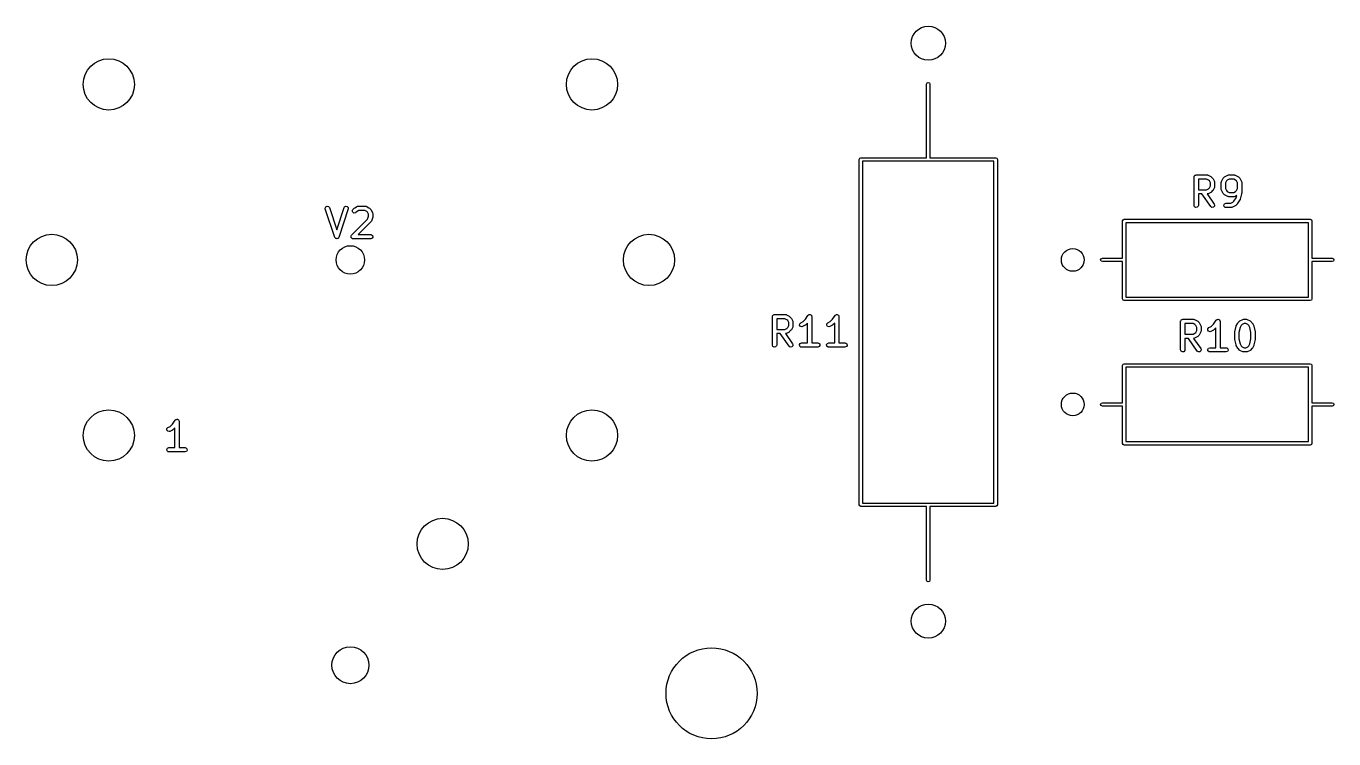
# Model space of a CAD drawing. Extents: x 37 to 259, y -144 to -45.
# Drawn here: x 151.16 to 197.14, y -112.09 to -87.03 of the extents above; entities that cross this region are included whole.
import ezdxf

# ---------------------------------------------------------------- set-up
doc = ezdxf.new("R2010")
doc.units = 0
doc.layers.add('BLACK', color=7, linetype='CONTINUOUS')

msp = doc.modelspace()

# ---------------------------------------------------------------- linework, layer by layer
at = {"layer": 'BLACK', "linetype": 'CONTINUOUS'}
for p, q in [((182.82, -89.07), (182.838, -89.0276)), ((182.82, -91.66), (182.82, -89.07)), ((182.838, -89.0276), (182.88, -89.01)), ((182.88, -89.01), (182.922, -89.0276)), ((182.922, -89.0276), (182.94, -89.07)), ((182.94, -89.07), (182.94, -91.66)), ((180.45, -91.72), (180.468, -91.6776)), ((180.45, -103.86), (180.45, -91.72)), ((180.468, -91.6776), (180.51, -91.66)), ((180.51, -91.66), (182.82, -91.66)), ((185.19, -91.78), (180.57, -91.78)), ((180.57, -91.78), (180.57, -103.8)), ((182.94, -91.66), (185.25, -91.66)), ((185.19, -103.8), (185.19, -91.78)), ((185.25, -91.66), (185.292, -91.6776)), ((185.292, -91.6776), (185.31, -91.72)), ((185.31, -91.72), (185.31, -103.86)), ((192.227, -92.3324), (192.229, -92.3226)), ((192.227, -93.3324), (192.227, -92.3324)), ((192.228, -92.3194), (192.23, -92.3165)), ((192.229, -92.3226), (192.228, -92.3194)), ((192.23, -92.3165), (192.231, -92.3067)), ((192.231, -92.3067), (192.244, -92.2918)), ((192.244, -92.2918), (192.254, -92.2749)), ((192.254, -92.2749), (192.26, -92.2726)), ((192.26, -92.2726), (192.264, -92.2674)), ((192.264, -92.2674), (192.284, -92.264)), ((192.284, -92.264), (192.302, -92.2574)), ((192.302, -92.2574), (192.683, -92.2574)), ((192.377, -92.4074), (192.377, -92.7812)), ((192.665, -92.4074), (192.377, -92.4074)), ((192.734, -92.4416), (192.665, -92.4074)), ((192.683, -92.2574), (192.709, -92.2619)), ((192.709, -92.2619), (192.712, -92.2648)), ((192.712, -92.2648), (192.716, -92.2653)), ((192.716, -92.2653), (192.812, -92.3129)), ((192.812, -92.3129), (192.83, -92.3263)), ((192.83, -92.3263), (192.831, -92.327)), ((192.831, -92.327), (192.879, -92.3746)), ((192.879, -92.3746), (192.892, -92.393)), ((192.892, -92.393), (192.893, -92.3941)), ((192.893, -92.3941), (192.94, -92.4893)), ((193.187, -92.4893), (193.235, -92.3941)), ((193.235, -92.3941), (193.248, -92.3761)), ((193.248, -92.3761), (193.249, -92.3746)), ((193.249, -92.3746), (193.296, -92.327)), ((193.296, -92.327), (193.315, -92.3141)), ((193.315, -92.3141), (193.316, -92.3129)), ((193.316, -92.3129), (193.411, -92.2653)), ((193.462, -92.4074), (193.394, -92.4416)), ((193.411, -92.2653), (193.436, -92.2579)), ((193.436, -92.2579), (193.441, -92.2589)), ((193.441, -92.2589), (193.445, -92.2574)), ((193.445, -92.2574), (193.635, -92.2574)), ((193.618, -92.4074), (193.462, -92.4074)), ((193.686, -92.4416), (193.618, -92.4074)), ((193.635, -92.2574), (193.661, -92.2619)), ((193.661, -92.2619), (193.664, -92.2648)), ((193.664, -92.2648), (193.669, -92.2653)), ((193.669, -92.2653), (193.764, -92.3129)), ((193.764, -92.3129), (193.782, -92.3263)), ((193.782, -92.3263), (193.784, -92.327)), ((193.784, -92.327), (193.831, -92.3746)), ((193.831, -92.3746), (193.844, -92.393)), ((193.844, -92.393), (193.845, -92.3941)), ((193.845, -92.3941), (193.893, -92.4893)), ((192.377, -92.7812), (192.665, -92.7812)), ((192.665, -92.7812), (192.734, -92.7469)), ((192.812, -92.8757), (192.716, -92.9233)), ((192.764, -92.472), (192.734, -92.4416)), ((192.734, -92.7469), (192.764, -92.7165)), ((192.798, -92.5406), (192.764, -92.472)), ((192.764, -92.7165), (192.798, -92.648)), ((192.798, -92.648), (192.798, -92.5406)), ((192.813, -92.8745), (192.812, -92.8757)), ((192.831, -92.8616), (192.813, -92.8745)), ((192.879, -92.814), (192.831, -92.8616)), ((192.893, -92.7945), (192.879, -92.8125)), ((192.879, -92.8125), (192.879, -92.814)), ((192.94, -92.6993), (192.893, -92.7945)), ((192.94, -92.4893), (192.948, -92.5143)), ((192.941, -92.6948), (192.94, -92.6993)), ((192.944, -92.6914), (192.941, -92.6948)), ((192.948, -92.6657), (192.944, -92.6914)), ((192.948, -92.5143), (192.947, -92.5186)), ((192.947, -92.5186), (192.948, -92.5229)), ((192.948, -92.5229), (192.948, -92.6657)), ((193.179, -92.5229), (193.184, -92.4972)), ((193.179, -92.761), (193.179, -92.5229)), ((193.181, -92.7652), (193.179, -92.761)), ((193.18, -92.7695), (193.181, -92.7652)), ((193.187, -92.7945), (193.18, -92.7695)), ((193.184, -92.4972), (193.187, -92.4938)), ((193.187, -92.4938), (193.187, -92.4893)), ((193.235, -92.8897), (193.187, -92.7945)), ((193.364, -92.472), (193.329, -92.5406)), ((193.329, -92.5406), (193.329, -92.7432)), ((193.329, -92.7432), (193.364, -92.8118)), ((193.394, -92.4416), (193.364, -92.472)), ((193.364, -92.8118), (193.394, -92.8422)), ((193.394, -92.8422), (193.462, -92.8764)), ((193.462, -92.8764), (193.618, -92.8764)), ((193.618, -92.8764), (193.686, -92.8422)), ((193.716, -92.472), (193.686, -92.4416)), ((193.686, -92.8422), (193.716, -92.8118)), ((193.751, -92.5406), (193.716, -92.472)), ((193.716, -92.8118), (193.751, -92.7432)), ((193.751, -92.7432), (193.751, -92.5406)), ((193.893, -92.4893), (193.9, -92.5143)), ((193.9, -92.5143), (193.899, -92.5186)), ((193.899, -92.5186), (193.901, -92.5229)), ((193.901, -92.5229), (193.901, -92.9038)), ((192.244, -93.3806), (192.227, -93.3324)), ((192.377, -93.3324), (192.372, -93.358)), ((192.501, -92.9312), (192.377, -92.9312)), ((192.377, -92.9312), (192.377, -93.3324)), ((192.812, -93.3754), (192.501, -92.9312)), ((192.687, -92.9297), (192.684, -92.9308)), ((192.684, -92.9308), (192.935, -93.2894)), ((192.691, -92.9307), (192.687, -92.9297)), ((192.716, -92.9233), (192.691, -92.9307)), ((192.935, -93.2894), (192.946, -93.313)), ((192.946, -93.313), (192.941, -93.3641)), ((193.236, -92.8909), (193.235, -92.8897)), ((193.249, -92.9092), (193.236, -92.8909)), ((193.296, -92.9568), (193.249, -92.9092)), ((193.276, -93.3194), (193.301, -93.2749)), ((193.285, -93.3699), (193.276, -93.3194)), ((193.298, -92.9575), (193.296, -92.9568)), ((193.316, -92.9709), (193.298, -92.9575)), ((193.301, -93.2749), (193.35, -93.2574)), ((193.411, -93.0185), (193.316, -92.9709)), ((193.35, -93.2574), (193.522, -93.2574)), ((193.416, -93.019), (193.411, -93.0185)), ((193.419, -93.0219), (193.416, -93.019)), ((193.445, -93.0264), (193.419, -93.0219)), ((193.635, -93.0264), (193.445, -93.0264)), ((193.522, -93.2574), (193.591, -93.2231)), ((193.591, -93.2231), (193.625, -93.1894)), ((193.625, -93.1894), (193.708, -93.0635)), ((193.639, -93.0249), (193.635, -93.0264)), ((193.644, -93.0259), (193.639, -93.0249)), ((193.669, -93.0185), (193.644, -93.0259)), ((193.727, -92.9894), (193.669, -93.0185)), ((193.688, -93.3378), (193.67, -93.3507)), ((193.736, -93.2902), (193.688, -93.3378)), ((193.708, -93.0635), (193.727, -92.9894)), ((193.737, -93.287), (193.736, -93.2902)), ((193.745, -93.2787), (193.737, -93.287)), ((193.84, -93.1359), (193.745, -93.2787)), ((193.841, -93.1355), (193.84, -93.1359)), ((193.851, -93.1125), (193.841, -93.1355)), ((193.898, -92.922), (193.851, -93.1125)), ((193.901, -92.9038), (193.898, -92.9186)), ((193.898, -92.9186), (193.898, -92.922)), ((161.676, -93.4303), (161.694, -93.3826)), ((161.679, -93.4561), (161.676, -93.4303)), ((162.013, -94.4561), (161.679, -93.4561)), ((161.694, -93.3826), (161.739, -93.3582)), ((161.739, -93.3582), (161.79, -93.3685)), ((161.79, -93.3685), (161.822, -93.4087)), ((161.822, -93.4087), (162.084, -94.1952)), ((162.084, -94.1952), (162.346, -93.4087)), ((162.488, -93.4561), (162.155, -94.4561)), ((162.346, -93.4087), (162.358, -93.3858)), ((162.358, -93.3858), (162.402, -93.3589)), ((162.402, -93.3589), (162.453, -93.3664)), ((162.453, -93.3664), (162.487, -93.4048)), ((162.487, -93.4048), (162.488, -93.4561)), ((162.628, -93.5211), (162.65, -93.4746)), ((162.641, -93.5706), (162.628, -93.5211)), ((162.683, -93.6001), (162.641, -93.5706)), ((162.65, -93.4746), (162.697, -93.427)), ((162.735, -93.5956), (162.683, -93.6001)), ((162.697, -93.427), (162.716, -93.4141)), ((162.716, -93.4141), (162.717, -93.4129)), ((162.717, -93.4129), (162.812, -93.3653)), ((162.756, -93.5807), (162.735, -93.5956)), ((162.795, -93.5416), (162.756, -93.5807)), ((162.863, -93.5074), (162.795, -93.5416)), ((162.812, -93.3653), (162.837, -93.3579)), ((162.837, -93.3579), (162.841, -93.3589)), ((162.841, -93.3589), (162.846, -93.3574)), ((162.846, -93.3574), (163.084, -93.3574)), ((163.066, -93.5074), (162.863, -93.5074)), ((163.135, -93.5416), (163.066, -93.5074)), ((163.084, -93.3574), (163.109, -93.3619)), ((163.109, -93.3619), (163.113, -93.3648)), ((163.113, -93.3648), (163.117, -93.3653)), ((163.117, -93.3653), (163.213, -93.4129)), ((163.165, -93.572), (163.135, -93.5416)), ((163.161, -93.8204), (163.199, -93.7059)), ((163.199, -93.6406), (163.165, -93.572)), ((163.199, -93.7059), (163.199, -93.6406)), ((163.213, -93.4129), (163.231, -93.4263)), ((163.231, -93.4263), (163.232, -93.427)), ((163.232, -93.427), (163.28, -93.4746)), ((163.28, -93.4746), (163.293, -93.493)), ((163.293, -93.493), (163.294, -93.4941)), ((163.294, -93.4941), (163.341, -93.5893)), ((163.345, -93.7418), (163.298, -93.8847)), ((163.341, -93.5893), (163.349, -93.6143)), ((163.349, -93.7181), (163.345, -93.7402)), ((163.345, -93.7402), (163.345, -93.7418)), ((163.349, -93.6143), (163.348, -93.6186)), ((163.348, -93.6186), (163.349, -93.6229)), ((163.349, -93.6229), (163.349, -93.7181)), ((192.289, -93.4062), (192.244, -93.3806)), ((192.339, -93.3973), (192.289, -93.4062)), ((192.372, -93.358), (192.339, -93.3973)), ((192.854, -93.4048), (192.812, -93.3754)), ((192.905, -93.4004), (192.854, -93.4048)), ((192.941, -93.3641), (192.905, -93.4004)), ((193.324, -93.4029), (193.285, -93.3699)), ((193.35, -93.4074), (193.324, -93.4029)), ((193.54, -93.4074), (193.35, -93.4074)), ((193.544, -93.4058), (193.54, -93.4074)), ((193.549, -93.4069), (193.544, -93.4058)), ((193.574, -93.3995), (193.549, -93.4069)), ((193.669, -93.3518), (193.574, -93.3995)), ((193.67, -93.3507), (193.669, -93.3518)), ((162.602, -94.3793), (163.161, -93.8204)), ((163.28, -93.914), (162.836, -94.3574)), ((163.282, -93.9099), (163.28, -93.914)), ((163.285, -93.9076), (163.282, -93.9099)), ((163.298, -93.8847), (163.285, -93.9076)), ((189.71, -93.88), (189.728, -93.8376)), ((189.71, -95.19), (189.71, -93.88)), ((189.728, -93.8376), (189.77, -93.82)), ((189.77, -93.82), (196.31, -93.82)), ((189.83, -93.94), (189.83, -96.56)), ((196.25, -93.94), (189.83, -93.94)), ((196.25, -96.56), (196.25, -93.94)), ((196.31, -93.82), (196.352, -93.8376)), ((196.352, -93.8376), (196.37, -93.88)), ((196.37, -93.88), (196.37, -95.19)), ((162.014, -94.4578), (162.013, -94.4561)), ((162.014, -94.4599), (162.014, -94.4578)), ((162.03, -94.4777), (162.014, -94.4599)), ((162.045, -94.4963), (162.03, -94.4777)), ((162.047, -94.4967), (162.045, -94.4963)), ((162.048, -94.4983), (162.047, -94.4967)), ((162.072, -94.5018), (162.048, -94.4983)), ((162.095, -94.5066), (162.072, -94.5018)), ((162.097, -94.5055), (162.095, -94.5066)), ((162.099, -94.5059), (162.097, -94.5055)), ((162.119, -94.4934), (162.099, -94.5059)), ((162.14, -94.4821), (162.119, -94.4934)), ((162.141, -94.4801), (162.14, -94.4821)), ((162.143, -94.479), (162.141, -94.4801)), ((162.155, -94.4561), (162.143, -94.479)), ((162.581, -94.4194), (162.593, -94.3998)), ((162.582, -94.4227), (162.581, -94.4194)), ((162.581, -94.4258), (162.582, -94.4227)), ((162.586, -94.4476), (162.581, -94.4258)), ((162.59, -94.4699), (162.586, -94.4476)), ((162.593, -94.4721), (162.59, -94.4699)), ((162.593, -94.3998), (162.602, -94.3793)), ((162.594, -94.4754), (162.593, -94.4721)), ((162.612, -94.4883), (162.594, -94.4754)), ((162.63, -94.5029), (162.612, -94.4883)), ((162.634, -94.5037), (162.63, -94.5029)), ((162.636, -94.5048), (162.634, -94.5037)), ((162.639, -94.5045), (162.636, -94.5048)), ((162.655, -94.5074), (162.639, -94.5045)), ((163.274, -94.5074), (162.655, -94.5074)), ((162.836, -94.3574), (163.274, -94.3574)), ((163.274, -94.3574), (163.3, -94.3619)), ((163.322, -94.4898), (163.274, -94.5074)), ((163.3, -94.3619), (163.339, -94.3949)), ((163.348, -94.4454), (163.322, -94.4898)), ((163.339, -94.3949), (163.348, -94.4454)), ((188.94, -95.25), (188.958, -95.2076)), ((188.958, -95.2924), (188.94, -95.25)), ((188.958, -95.2076), (189, -95.19)), ((189, -95.31), (188.958, -95.2924)), ((189, -95.19), (189.71, -95.19)), ((189.71, -95.31), (189, -95.31)), ((189.71, -96.62), (189.71, -95.31)), ((196.37, -95.19), (197.08, -95.19)), ((197.08, -95.31), (196.37, -95.31)), ((196.37, -95.31), (196.37, -96.62)), ((197.08, -95.19), (197.122, -95.2076)), ((197.122, -95.2924), (197.08, -95.31)), ((197.122, -95.2076), (197.14, -95.25)), ((197.14, -95.25), (197.122, -95.2924)), ((189.728, -96.6624), (189.71, -96.62)), ((189.77, -96.68), (189.728, -96.6624)), ((196.31, -96.68), (189.77, -96.68)), ((189.83, -96.56), (196.25, -96.56)), ((196.352, -96.6624), (196.31, -96.68)), ((196.37, -96.62), (196.352, -96.6624)), ((177.4, -97.2424), (177.401, -97.2326)), ((177.4, -98.2424), (177.4, -97.2424)), ((177.401, -97.2294), (177.403, -97.2265)), ((177.401, -97.2326), (177.401, -97.2294)), ((177.403, -97.2265), (177.404, -97.2167)), ((177.404, -97.2167), (177.417, -97.2018)), ((177.417, -97.2018), (177.427, -97.1849)), ((177.427, -97.1849), (177.433, -97.1826)), ((177.433, -97.1826), (177.437, -97.1774)), ((177.437, -97.1774), (177.456, -97.174)), ((177.456, -97.174), (177.475, -97.1674)), ((177.475, -97.1674), (177.856, -97.1674)), ((177.55, -97.3174), (177.55, -97.6912)), ((177.838, -97.3174), (177.55, -97.3174)), ((177.906, -97.3516), (177.838, -97.3174)), ((177.856, -97.1674), (177.881, -97.1719)), ((177.881, -97.1719), (177.885, -97.1748)), ((177.885, -97.1748), (177.889, -97.1753)), ((177.889, -97.1753), (177.984, -97.2229)), ((177.937, -97.382), (177.906, -97.3516)), ((177.971, -97.4506), (177.937, -97.382)), ((177.971, -97.558), (177.971, -97.4506)), ((177.984, -97.2229), (178.002, -97.2363)), ((178.002, -97.2363), (178.004, -97.237)), ((178.004, -97.237), (178.052, -97.2846)), ((178.052, -97.2846), (178.064, -97.303)), ((178.064, -97.303), (178.066, -97.3041)), ((178.066, -97.3041), (178.113, -97.3993)), ((178.113, -97.3993), (178.121, -97.4243)), ((178.121, -97.4243), (178.12, -97.4286)), ((178.12, -97.4286), (178.121, -97.4329)), ((178.121, -97.4329), (178.121, -97.5757)), ((178.358, -97.4983), (178.394, -97.461)), ((178.394, -97.461), (178.478, -97.4188)), ((178.478, -97.4188), (178.559, -97.3375)), ((178.559, -97.3375), (178.65, -97.2008)), ((178.638, -97.4711), (178.575, -97.5335)), ((178.638, -98.1674), (178.638, -97.4711)), ((178.65, -97.2008), (178.668, -97.1819)), ((178.668, -97.1819), (178.673, -97.1807)), ((178.673, -97.1807), (178.675, -97.1774)), ((178.675, -97.1774), (178.697, -97.1736)), ((178.697, -97.1736), (178.718, -97.1675)), ((178.718, -97.1675), (178.722, -97.1693)), ((178.722, -97.1693), (178.726, -97.1685)), ((178.726, -97.1685), (178.745, -97.1794)), ((178.745, -97.1794), (178.765, -97.1881)), ((178.765, -97.1881), (178.767, -97.192)), ((178.767, -97.192), (178.77, -97.1942)), ((178.77, -97.1942), (178.778, -97.2146)), ((178.778, -97.2146), (178.787, -97.2341)), ((178.787, -97.2341), (178.786, -97.2383)), ((178.786, -97.2383), (178.788, -97.2424)), ((178.788, -97.2424), (178.788, -98.1674)), ((179.311, -97.4983), (179.346, -97.461)), ((179.346, -97.461), (179.43, -97.4188)), ((179.43, -97.4188), (179.512, -97.3375)), ((179.512, -97.3375), (179.603, -97.2008)), ((179.59, -97.4711), (179.528, -97.5335)), ((179.59, -98.1674), (179.59, -97.4711)), ((179.603, -97.2008), (179.621, -97.1819)), ((179.621, -97.1819), (179.625, -97.1807)), ((179.625, -97.1807), (179.628, -97.1774)), ((179.628, -97.1774), (179.649, -97.1736)), ((179.649, -97.1736), (179.67, -97.1675)), ((179.67, -97.1675), (179.674, -97.1693)), ((179.674, -97.1693), (179.678, -97.1685)), ((179.678, -97.1685), (179.697, -97.1794)), ((179.697, -97.1794), (179.717, -97.1881)), ((179.717, -97.1881), (179.719, -97.192)), ((179.719, -97.192), (179.723, -97.1942)), ((179.723, -97.1942), (179.73, -97.2146)), ((179.73, -97.2146), (179.74, -97.2341)), ((179.74, -97.2341), (179.739, -97.2383)), ((179.739, -97.2383), (179.74, -97.2424)), ((179.74, -97.2424), (179.74, -98.1674)), ((191.751, -97.4124), (191.752, -97.4026)), ((191.751, -98.4124), (191.751, -97.4124)), ((191.752, -97.3994), (191.754, -97.3965)), ((191.752, -97.4026), (191.752, -97.3994)), ((191.754, -97.3965), (191.755, -97.3867)), ((191.755, -97.3867), (191.768, -97.3718)), ((191.768, -97.3718), (191.778, -97.3549)), ((191.778, -97.3549), (191.784, -97.3526)), ((191.784, -97.3526), (191.788, -97.3474)), ((191.788, -97.3474), (191.807, -97.344)), ((191.807, -97.344), (191.826, -97.3374)), ((191.826, -97.3374), (192.207, -97.3374)), ((192.207, -97.3374), (192.232, -97.3419)), ((192.232, -97.3419), (192.236, -97.3448)), ((192.236, -97.3448), (192.24, -97.3453)), ((192.24, -97.3453), (192.335, -97.3929)), ((192.335, -97.3929), (192.353, -97.4063)), ((192.353, -97.4063), (192.355, -97.407)), ((192.355, -97.407), (192.403, -97.4546)), ((192.403, -97.4546), (192.415, -97.473)), ((192.415, -97.473), (192.417, -97.4741)), ((192.417, -97.4741), (192.464, -97.5693)), ((192.91, -97.5075), (193.001, -97.3708)), ((193.001, -97.3708), (193.019, -97.3519)), ((193.019, -97.3519), (193.024, -97.3507)), ((193.024, -97.3507), (193.026, -97.3474)), ((193.026, -97.3474), (193.048, -97.3436)), ((193.048, -97.3436), (193.069, -97.3375)), ((193.069, -97.3375), (193.073, -97.3393)), ((193.073, -97.3393), (193.077, -97.3385)), ((193.077, -97.3385), (193.096, -97.3494)), ((193.096, -97.3494), (193.116, -97.3581)), ((193.116, -97.3581), (193.118, -97.362)), ((193.118, -97.362), (193.121, -97.3642)), ((193.121, -97.3642), (193.129, -97.3846)), ((193.129, -97.3846), (193.138, -97.4041)), ((193.138, -97.4041), (193.137, -97.4083)), ((193.137, -97.4083), (193.139, -97.4124)), ((193.139, -97.4124), (193.139, -98.3374)), ((193.711, -97.5693), (193.759, -97.4741)), ((193.759, -97.4741), (193.772, -97.4561)), ((193.772, -97.4561), (193.773, -97.4546)), ((193.773, -97.4546), (193.82, -97.407)), ((193.82, -97.407), (193.839, -97.3941)), ((193.839, -97.3941), (193.84, -97.3929)), ((193.84, -97.3929), (193.935, -97.3453)), ((193.935, -97.3453), (193.96, -97.3379)), ((193.96, -97.3379), (193.964, -97.3389)), ((193.964, -97.3389), (193.969, -97.3374)), ((193.969, -97.3374), (194.064, -97.3374)), ((194.064, -97.3374), (194.089, -97.3419)), ((194.089, -97.3419), (194.093, -97.3448)), ((194.093, -97.3448), (194.097, -97.3453)), ((194.097, -97.3453), (194.193, -97.3929)), ((194.193, -97.3929), (194.211, -97.4063)), ((194.211, -97.4063), (194.212, -97.407)), ((194.212, -97.407), (194.26, -97.4546)), ((194.26, -97.4546), (194.273, -97.473)), ((194.273, -97.473), (194.274, -97.4741)), ((194.274, -97.4741), (194.321, -97.5693)), ((177.55, -97.6912), (177.838, -97.6912)), ((177.674, -97.8412), (177.55, -97.8412)), ((177.55, -97.8412), (177.55, -98.2424)), ((177.985, -98.2854), (177.674, -97.8412)), ((177.838, -97.6912), (177.906, -97.6569)), ((177.86, -97.8397), (177.857, -97.8408)), ((177.857, -97.8408), (178.108, -98.1994)), ((177.864, -97.8407), (177.86, -97.8397)), ((177.889, -97.8333), (177.864, -97.8407)), ((177.984, -97.7857), (177.889, -97.8333)), ((177.906, -97.6569), (177.937, -97.6265)), ((177.937, -97.6265), (177.971, -97.558)), ((177.986, -97.7845), (177.984, -97.7857)), ((178.004, -97.7716), (177.986, -97.7845)), ((178.052, -97.724), (178.004, -97.7716)), ((178.066, -97.7045), (178.052, -97.7225)), ((178.052, -97.7225), (178.052, -97.724)), ((178.113, -97.6093), (178.066, -97.7045)), ((178.114, -97.6048), (178.113, -97.6093)), ((178.117, -97.6014), (178.114, -97.6048)), ((178.121, -97.5757), (178.117, -97.6014)), ((178.355, -97.5495), (178.358, -97.4983)), ((178.386, -97.5907), (178.355, -97.5495)), ((178.436, -97.6026), (178.386, -97.5907)), ((178.461, -97.5952), (178.436, -97.6026)), ((178.556, -97.5476), (178.461, -97.5952)), ((178.557, -97.5464), (178.556, -97.5476)), ((178.575, -97.5335), (178.557, -97.5464)), ((179.308, -97.5495), (179.311, -97.4983)), ((179.338, -97.5907), (179.308, -97.5495)), ((179.388, -97.6026), (179.338, -97.5907)), ((179.413, -97.5952), (179.388, -97.6026)), ((179.508, -97.5476), (179.413, -97.5952)), ((179.509, -97.5464), (179.508, -97.5476)), ((179.528, -97.5335), (179.509, -97.5464)), ((191.901, -97.4874), (191.901, -97.8612)), ((192.189, -97.4874), (191.901, -97.4874)), ((191.901, -97.8612), (192.189, -97.8612)), ((192.257, -97.5216), (192.189, -97.4874)), ((192.189, -97.8612), (192.257, -97.8269)), ((192.288, -97.552), (192.257, -97.5216)), ((192.257, -97.8269), (192.288, -97.7965)), ((192.322, -97.6206), (192.288, -97.552)), ((192.288, -97.7965), (192.322, -97.728)), ((192.322, -97.728), (192.322, -97.6206)), ((192.403, -97.894), (192.355, -97.9416)), ((192.417, -97.8745), (192.403, -97.8925)), ((192.403, -97.8925), (192.403, -97.894)), ((192.464, -97.7793), (192.417, -97.8745)), ((192.464, -97.5693), (192.472, -97.5943)), ((192.465, -97.7748), (192.464, -97.7793)), ((192.468, -97.7714), (192.465, -97.7748)), ((192.472, -97.7457), (192.468, -97.7714)), ((192.472, -97.5943), (192.471, -97.5986)), ((192.471, -97.5986), (192.472, -97.6029)), ((192.472, -97.6029), (192.472, -97.7457)), ((192.706, -97.7195), (192.709, -97.6683)), ((192.737, -97.7607), (192.706, -97.7195)), ((192.709, -97.6683), (192.745, -97.631)), ((192.787, -97.7726), (192.737, -97.7607)), ((192.745, -97.631), (192.829, -97.5888)), ((192.812, -97.7652), (192.787, -97.7726)), ((192.907, -97.7176), (192.812, -97.7652)), ((192.829, -97.5888), (192.91, -97.5075)), ((192.908, -97.7164), (192.907, -97.7176)), ((192.926, -97.7035), (192.908, -97.7164)), ((192.989, -97.6411), (192.926, -97.7035)), ((192.989, -98.3374), (192.989, -97.6411)), ((193.655, -97.7933), (193.658, -97.7786)), ((193.655, -98.0314), (193.655, -97.7933)), ((193.658, -97.7751), (193.705, -97.5847)), ((193.658, -97.7786), (193.658, -97.7751)), ((193.705, -97.5847), (193.711, -97.5728)), ((193.711, -97.5728), (193.711, -97.5693)), ((193.849, -97.629), (193.805, -97.8026)), ((193.805, -97.8026), (193.805, -98.0222)), ((193.887, -97.552), (193.849, -97.629)), ((193.918, -97.5216), (193.887, -97.552)), ((193.986, -97.4874), (193.918, -97.5216)), ((194.046, -97.4874), (193.986, -97.4874)), ((194.115, -97.5216), (194.046, -97.4874)), ((194.145, -97.552), (194.115, -97.5216)), ((194.184, -97.629), (194.145, -97.552)), ((194.227, -97.8026), (194.184, -97.629)), ((194.227, -98.0222), (194.227, -97.8026)), ((194.321, -97.5693), (194.325, -97.5817)), ((194.325, -97.5817), (194.327, -97.5847)), ((194.327, -97.5847), (194.375, -97.7751)), ((194.375, -97.7751), (194.376, -97.7901)), ((194.376, -97.7901), (194.377, -97.7933)), ((194.377, -97.7933), (194.377, -98.0314)), ((177.417, -98.2906), (177.4, -98.2424)), ((177.462, -98.3162), (177.417, -98.2906)), ((177.512, -98.3073), (177.462, -98.3162)), ((177.545, -98.268), (177.512, -98.3073)), ((177.55, -98.2424), (177.545, -98.268)), ((178.027, -98.3148), (177.985, -98.2854)), ((178.078, -98.3104), (178.027, -98.3148)), ((178.114, -98.2741), (178.078, -98.3104)), ((178.108, -98.1994), (178.119, -98.223)), ((178.119, -98.223), (178.114, -98.2741)), ((178.353, -98.2294), (178.379, -98.1849)), ((178.362, -98.2799), (178.353, -98.2294)), ((178.401, -98.3129), (178.362, -98.2799)), ((178.379, -98.1849), (178.427, -98.1674)), ((178.427, -98.3174), (178.401, -98.3129)), ((178.427, -98.1674), (178.638, -98.1674)), ((178.999, -98.3174), (178.427, -98.3174)), ((178.788, -98.1674), (178.999, -98.1674)), ((178.999, -98.1674), (179.024, -98.1719)), ((179.047, -98.2998), (178.999, -98.3174)), ((179.024, -98.1719), (179.063, -98.2049)), ((179.072, -98.2554), (179.047, -98.2998)), ((179.063, -98.2049), (179.072, -98.2554)), ((179.306, -98.2294), (179.331, -98.1849)), ((179.315, -98.2799), (179.306, -98.2294)), ((179.354, -98.3129), (179.315, -98.2799)), ((179.331, -98.1849), (179.379, -98.1674)), ((179.379, -98.3174), (179.354, -98.3129)), ((179.379, -98.1674), (179.59, -98.1674)), ((179.951, -98.3174), (179.379, -98.3174)), ((179.74, -98.1674), (179.951, -98.1674)), ((179.951, -98.1674), (179.977, -98.1719)), ((179.999, -98.2998), (179.951, -98.3174)), ((179.977, -98.1719), (180.016, -98.2049)), ((180.025, -98.2554), (179.999, -98.2998)), ((180.016, -98.2049), (180.025, -98.2554)), ((192.025, -98.0112), (191.901, -98.0112)), ((191.901, -98.0112), (191.901, -98.4124)), ((192.336, -98.4554), (192.025, -98.0112)), ((192.211, -98.0097), (192.208, -98.0108)), ((192.208, -98.0108), (192.459, -98.3694)), ((192.215, -98.0107), (192.211, -98.0097)), ((192.24, -98.0033), (192.215, -98.0107)), ((192.335, -97.9557), (192.24, -98.0033)), ((192.337, -97.9545), (192.335, -97.9557)), ((192.355, -97.9416), (192.337, -97.9545)), ((192.459, -98.3694), (192.47, -98.393)), ((192.47, -98.393), (192.465, -98.4441)), ((192.704, -98.3994), (192.73, -98.3549)), ((192.73, -98.3549), (192.778, -98.3374)), ((192.778, -98.3374), (192.989, -98.3374)), ((193.139, -98.3374), (193.35, -98.3374)), ((193.35, -98.3374), (193.375, -98.3419)), ((193.375, -98.3419), (193.414, -98.3749)), ((193.414, -98.3749), (193.423, -98.4254)), ((193.657, -98.0347), (193.655, -98.0314)), ((193.658, -98.0496), (193.657, -98.0347)), ((193.705, -98.2401), (193.658, -98.0496)), ((193.707, -98.243), (193.705, -98.2401)), ((193.711, -98.2554), (193.707, -98.243)), ((193.759, -98.3507), (193.711, -98.2554)), ((193.76, -98.3518), (193.759, -98.3507)), ((193.773, -98.3702), (193.76, -98.3518)), ((193.82, -98.4178), (193.773, -98.3702)), ((193.805, -98.0222), (193.849, -98.1957)), ((193.849, -98.1957), (193.887, -98.2727)), ((193.887, -98.2727), (193.918, -98.3031)), ((193.918, -98.3031), (193.986, -98.3374)), ((193.986, -98.3374), (194.046, -98.3374)), ((194.046, -98.3374), (194.115, -98.3031)), ((194.115, -98.3031), (194.145, -98.2727)), ((194.145, -98.2727), (194.184, -98.1957)), ((194.184, -98.1957), (194.227, -98.0222)), ((194.26, -98.3702), (194.212, -98.4178)), ((194.274, -98.3507), (194.26, -98.3687)), ((194.26, -98.3687), (194.26, -98.3702)), ((194.321, -98.2554), (194.274, -98.3507)), ((194.322, -98.2519), (194.321, -98.2554)), ((194.327, -98.2401), (194.322, -98.2519)), ((194.375, -98.0496), (194.327, -98.2401)), ((194.377, -98.0314), (194.374, -98.0462)), ((194.374, -98.0462), (194.375, -98.0496)), ((191.768, -98.4606), (191.751, -98.4124)), ((191.813, -98.4862), (191.768, -98.4606)), ((191.863, -98.4773), (191.813, -98.4862)), ((191.896, -98.438), (191.863, -98.4773)), ((191.901, -98.4124), (191.896, -98.438)), ((192.378, -98.4848), (192.336, -98.4554)), ((192.429, -98.4804), (192.378, -98.4848)), ((192.465, -98.4441), (192.429, -98.4804)), ((192.713, -98.4499), (192.704, -98.3994)), ((192.752, -98.4829), (192.713, -98.4499)), ((192.778, -98.4874), (192.752, -98.4829)), ((193.35, -98.4874), (192.778, -98.4874)), ((193.398, -98.4698), (193.35, -98.4874)), ((193.423, -98.4254), (193.398, -98.4698)), ((193.822, -98.4185), (193.82, -98.4178)), ((193.84, -98.4318), (193.822, -98.4185)), ((193.935, -98.4795), (193.84, -98.4318)), ((193.939, -98.48), (193.935, -98.4795)), ((193.943, -98.4829), (193.939, -98.48)), ((193.969, -98.4874), (193.943, -98.4829)), ((194.064, -98.4874), (193.969, -98.4874)), ((194.068, -98.4858), (194.064, -98.4874)), ((194.072, -98.4869), (194.068, -98.4858)), ((194.097, -98.4795), (194.072, -98.4869)), ((194.193, -98.4318), (194.097, -98.4795)), ((194.194, -98.4307), (194.193, -98.4318)), ((194.212, -98.4178), (194.194, -98.4307)), ((189.71, -98.96), (189.728, -98.9176)), ((189.71, -100.27), (189.71, -98.96)), ((189.728, -98.9176), (189.77, -98.9)), ((189.77, -98.9), (196.31, -98.9)), ((189.83, -99.02), (189.83, -101.64)), ((196.25, -99.02), (189.83, -99.02)), ((196.25, -101.64), (196.25, -99.02)), ((196.31, -98.9), (196.352, -98.9176)), ((196.352, -98.9176), (196.37, -98.96)), ((196.37, -98.96), (196.37, -100.27)), ((188.94, -100.33), (188.958, -100.288)), ((188.958, -100.372), (188.94, -100.33)), ((188.958, -100.288), (189, -100.27)), ((189, -100.39), (188.958, -100.372)), ((189, -100.27), (189.71, -100.27)), ((189.71, -100.39), (189, -100.39)), ((189.71, -101.7), (189.71, -100.39)), ((196.37, -100.27), (197.08, -100.27)), ((197.08, -100.39), (196.37, -100.39)), ((196.37, -100.39), (196.37, -101.7)), ((197.08, -100.27), (197.122, -100.288)), ((197.122, -100.372), (197.08, -100.39)), ((197.122, -100.288), (197.14, -100.33)), ((197.14, -100.33), (197.122, -100.372)), ((156.109, -101.181), (156.145, -101.144)), ((156.145, -101.144), (156.229, -101.102)), ((156.229, -101.102), (156.31, -101.02)), ((156.31, -101.02), (156.402, -100.884)), ((156.389, -101.154), (156.327, -101.217)), ((156.389, -101.85), (156.389, -101.154)), ((156.402, -100.884), (156.42, -100.865)), ((156.42, -100.865), (156.424, -100.864)), ((156.424, -100.864), (156.427, -100.86)), ((156.427, -100.86), (156.448, -100.857)), ((156.448, -100.857), (156.469, -100.851)), ((156.469, -100.851), (156.473, -100.852)), ((156.473, -100.852), (156.477, -100.852)), ((156.477, -100.852), (156.496, -100.862)), ((156.496, -100.862), (156.516, -100.871)), ((156.516, -100.871), (156.518, -100.875)), ((156.518, -100.875), (156.521, -100.877)), ((156.521, -100.877), (156.529, -100.898)), ((156.529, -100.898), (156.539, -100.917)), ((156.539, -100.917), (156.538, -100.921)), ((156.538, -100.921), (156.539, -100.925)), ((156.539, -100.925), (156.539, -101.85)), ((156.106, -101.232), (156.109, -101.181)), ((156.137, -101.274), (156.106, -101.232)), ((156.187, -101.286), (156.137, -101.274)), ((156.212, -101.278), (156.187, -101.286)), ((156.307, -101.231), (156.212, -101.278)), ((156.308, -101.229), (156.307, -101.231)), ((156.327, -101.217), (156.308, -101.229)), ((156.104, -101.912), (156.13, -101.868)), ((156.113, -101.963), (156.104, -101.912)), ((156.153, -101.996), (156.113, -101.963)), ((156.13, -101.868), (156.178, -101.85)), ((156.178, -102), (156.153, -101.996)), ((156.178, -101.85), (156.389, -101.85)), ((156.75, -102), (156.178, -102)), ((156.539, -101.85), (156.75, -101.85)), ((156.75, -101.85), (156.775, -101.855)), ((156.798, -101.983), (156.75, -102)), ((156.775, -101.855), (156.815, -101.888)), ((156.824, -101.938), (156.798, -101.983)), ((156.815, -101.888), (156.824, -101.938)), ((189.728, -101.742), (189.71, -101.7)), ((189.77, -101.76), (189.728, -101.742)), ((196.31, -101.76), (189.77, -101.76)), ((189.83, -101.64), (196.25, -101.64)), ((196.352, -101.742), (196.31, -101.76)), ((196.37, -101.7), (196.352, -101.742)), ((180.468, -103.902), (180.45, -103.86)), ((180.51, -103.92), (180.468, -103.902)), ((180.57, -103.8), (185.19, -103.8)), ((185.292, -103.902), (185.25, -103.92)), ((185.31, -103.86), (185.292, -103.902)), ((182.82, -103.92), (180.51, -103.92)), ((182.82, -106.51), (182.82, -103.92)), ((185.25, -103.92), (182.94, -103.92)), ((182.94, -103.92), (182.94, -106.51)), ((182.838, -106.552), (182.82, -106.51)), ((182.88, -106.57), (182.838, -106.552)), ((182.922, -106.552), (182.88, -106.57)), ((182.94, -106.51), (182.922, -106.552))]:
    msp.add_line(p, q, dxfattribs=at)
at = {"layer": 'BLACK'}
for centre, radius in [((182.88, -87.63), 0.6), ((154.065, -89.0783), 0.9), ((171.055, -89.0783), 0.9), ((152.06, -95.25), 0.9), ((173.06, -95.25), 0.9), ((162.56, -95.25), 0.5), ((187.96, -95.25), 0.4), ((187.96, -100.33), 0.4), ((154.065, -101.422), 0.9), ((171.055, -101.422), 0.9), ((165.805, -105.236), 0.9), ((182.88, -107.95), 0.6), ((162.56, -109.5), 0.65), ((175.26, -110.49), 1.6)]:
    msp.add_circle(centre, radius, dxfattribs=at)

doc.saveas('drawing.dxf')
